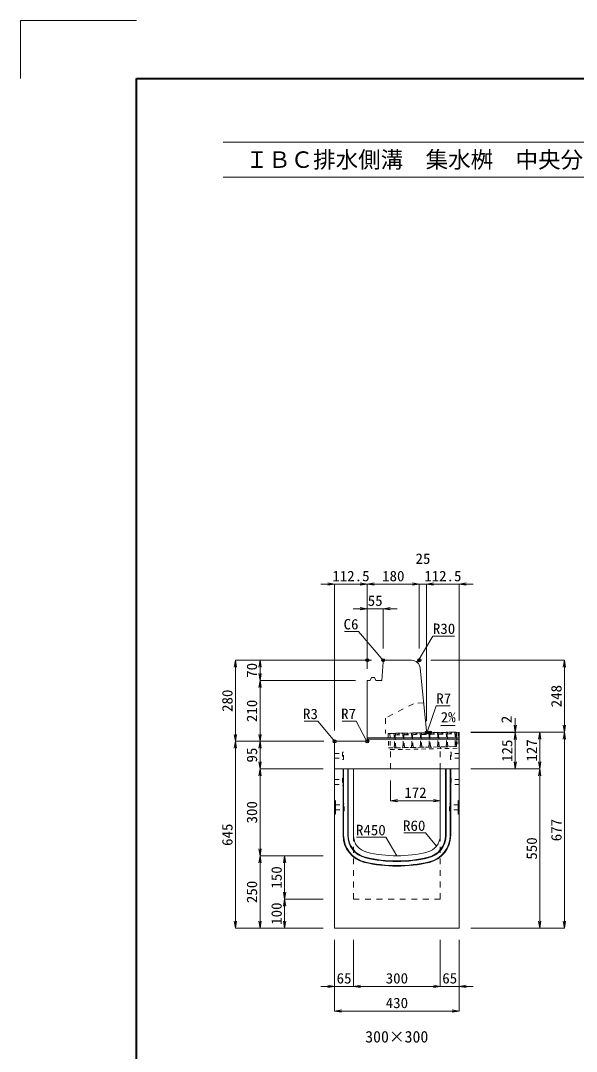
# Model space of a CAD drawing. Units: millimetres at full size; some dimension numbers follow another scale. Extents: x -18734 to 51600, y -18820 to 17820.
# Drawn here: x -18734 to -16814, y 7321 to 10880 of the extents above; entities that cross this region are included whole.
import ezdxf
from ezdxf.enums import TextEntityAlignment as Align

# ---------------------------------------------------------------- set-up
doc = ezdxf.new("R2010")
doc.units = ezdxf.units.MM
doc.header["$LTSCALE"] = 20
doc.header["$PDMODE"] = 32
doc.header["$PDSIZE"] = 10
doc.linetypes.add('USER1', pattern=[2, 1, -1])
doc.linetypes.add('USER2', pattern=[1.35, 0.75, -0.6])
for name, color, linetype, lineweight in [('Defpoints_2', 1, 'Continuous', 13), ('インサート', 3, 'USER2', 9), ('グレーチング', 7, 'USER2', 5), ('受枠', 3, 'USER2', 9), ('図枠', 7, 'Continuous', 5), ('寸法線', 7, 'Continuous', 13), ('引出線', 4, 'Continuous', 13), ('本体', 2, 'Continuous', 13), ('目地', 132, 'Continuous', 5)]:
    doc.layers.add(name, color=color, linetype=linetype, lineweight=lineweight)
doc.layers.add('作業エリア', color=11, linetype='Continuous')
doc.layers.add('文字', color=7, linetype='Continuous')
doc.styles.add('ＭＳ ゴシック', font='')
doc.styles.add('ＭＳ 明朝', font='')
doc.styles.get('ＭＳ ゴシック').set_extended_font_data('MS Gothic')
doc.styles.get('ＭＳ 明朝').set_extended_font_data('MS Mincho')

# ---------------------------------------------------------------- blocks, each defined once
blk = doc.blocks.new('open_arrow')
at = {"color": 0, "linetype": 'Continuous', "lineweight": -2}
blk.add_lwpolyline([(7.5, 1.25), (0, 0), (7.5, -1.25)], dxfattribs=at)

msp = doc.modelspace()

# ---------------------------------------------------------------- linework, layer by layer
at = {"layer": 'Defpoints_2'}
for p, q in [((-18734.44, 10880), (-18334.44, 10880)), ((-18734.44, 10680), (-18734.44, 10880)), ((-18734.44, 10880), (-18334.44, 10880)), ((-18734.44, 10680), (-18734.44, 10880))]:
    msp.add_line(p, q, dxfattribs=at)
at = {"layer": 'インサート'}
for p, q in [((-17649.44, 8350.08), (-17622.44, 8350.08)), ((-17649.44, 8350.08), (-17649.44, 8333.08)), ((-17649.44, 8333.08), (-17622.44, 8333.08)), ((-17619.44, 8354.08), (-17622.44, 8354.08)), ((-17622.44, 8354.08), (-17622.44, 8329.08)), ((-17622.44, 8329.08), (-17619.44, 8329.08)), ((-17619.44, 8329.08), (-17619.44, 8354.08)), ((-17249.44, 8354.08), (-17246.44, 8354.08)), ((-17249.44, 8329.08), (-17249.44, 8354.08)), ((-17246.44, 8329.08), (-17249.44, 8329.08)), ((-17246.44, 8354.08), (-17246.44, 8329.08)), ((-17219.44, 8350.08), (-17246.44, 8350.08)), ((-17219.44, 8333.08), (-17246.44, 8333.08)), ((-17219.44, 8350.08), (-17219.44, 8333.08)), ((-17649.44, 8260.08), (-17622.44, 8260.08)), ((-17649.44, 8260.08), (-17649.44, 8243.08)), ((-17619.44, 8264.08), (-17622.44, 8264.08)), ((-17622.44, 8264.08), (-17622.44, 8239.08)), ((-17619.44, 8239.08), (-17619.44, 8264.08)), ((-17249.44, 8264.08), (-17246.44, 8264.08)), ((-17249.44, 8239.08), (-17249.44, 8264.08)), ((-17246.44, 8264.08), (-17246.44, 8239.08)), ((-17219.44, 8260.08), (-17246.44, 8260.08)), ((-17219.44, 8260.08), (-17219.44, 8243.08)), ((-17649.44, 8243.08), (-17622.44, 8243.08)), ((-17622.44, 8239.08), (-17619.44, 8239.08)), ((-17246.44, 8239.08), (-17249.44, 8239.08)), ((-17219.44, 8243.08), (-17246.44, 8243.08)), ((-17646.24, 8172.08), (-17619.24, 8172.08)), ((-17646.24, 8172.08), (-17646.24, 8155.08)), ((-17646.24, 8155.08), (-17619.24, 8155.08)), ((-17616.24, 8176.08), (-17619.24, 8176.08)), ((-17619.24, 8176.08), (-17619.24, 8151.08)), ((-17619.24, 8151.08), (-17616.24, 8151.08)), ((-17616.24, 8151.08), (-17616.24, 8176.08)), ((-17252.64, 8176.08), (-17249.64, 8176.08)), ((-17252.64, 8151.08), (-17252.64, 8176.08)), ((-17249.64, 8151.08), (-17252.64, 8151.08)), ((-17249.64, 8176.08), (-17249.64, 8151.08)), ((-17222.64, 8172.08), (-17249.64, 8172.08)), ((-17222.64, 8155.08), (-17249.64, 8155.08)), ((-17222.64, 8172.08), (-17222.64, 8155.08))]:
    msp.add_line(p, q, dxfattribs=at)
at = {"layer": 'グレーチング'}
for p, q in [((-17444.51, 8419.07), (-17229.56, 8423.37)), ((-17439.39, 8413.18), (-17414.52, 8419.67)), ((-17439.39, 8413.18), (-17414.4, 8413.68)), ((-17409.4, 8413.78), (-17384.53, 8420.27)), ((-17409.4, 8413.78), (-17384.41, 8414.27)), ((-17379.41, 8414.37), (-17354.53, 8420.87)), ((-17379.41, 8414.37), (-17354.41, 8414.87)), ((-17349.41, 8414.97), (-17324.54, 8421.47)), ((-17349.41, 8414.97), (-17324.42, 8415.47)), ((-17319.42, 8415.57), (-17294.54, 8422.07)), ((-17319.42, 8415.57), (-17294.42, 8416.07)), ((-17289.42, 8416.17), (-17264.55, 8422.67)), ((-17289.42, 8416.17), (-17264.43, 8416.67)), ((-17259.43, 8416.77), (-17234.56, 8423.27)), ((-17259.43, 8416.77), (-17234.44, 8417.27)), ((-17443.51, 8369.08), (-17228.56, 8373.38))]:
    msp.add_line(p, q, dxfattribs=at)
for points in [[(-17444.51, 8419.07), (-17439.51, 8419.17), (-17439.39, 8413.18), (-17440.37, 8412.16), (-17439.65, 8376.16), (-17438.64, 8375.18), (-17438.52, 8369.18), (-17443.51, 8369.08), (-17443.63, 8375.08), (-17442.65, 8376.1), (-17443.37, 8412.1), (-17444.39, 8413.08)], [(-17414.52, 8419.67), (-17409.52, 8419.77), (-17409.4, 8413.78), (-17410.38, 8412.76), (-17409.66, 8376.76), (-17408.64, 8375.78), (-17408.52, 8369.78), (-17413.52, 8369.68), (-17413.64, 8375.68), (-17412.66, 8376.7), (-17413.38, 8412.7), (-17414.4, 8413.68)], [(-17384.53, 8420.27), (-17379.53, 8420.37), (-17379.41, 8414.37), (-17380.39, 8413.36), (-17379.67, 8377.36), (-17378.65, 8376.38), (-17378.53, 8370.38), (-17383.53, 8370.28), (-17383.65, 8376.28), (-17382.67, 8377.3), (-17383.39, 8413.3), (-17384.41, 8414.27)], [(-17354.53, 8420.87), (-17349.53, 8420.97), (-17349.41, 8414.97), (-17350.39, 8413.95), (-17349.67, 8377.96), (-17348.65, 8376.98), (-17348.53, 8370.98), (-17353.53, 8370.88), (-17353.65, 8376.88), (-17352.67, 8377.9), (-17353.39, 8413.9), (-17354.41, 8414.87)], [(-17324.54, 8421.47), (-17319.54, 8421.57), (-17319.42, 8415.57), (-17320.4, 8414.55), (-17319.68, 8378.56), (-17318.66, 8377.58), (-17318.54, 8371.58), (-17323.54, 8371.48), (-17323.66, 8377.48), (-17322.68, 8378.5), (-17323.4, 8414.49), (-17324.42, 8415.47)], [(-17294.54, 8422.07), (-17289.54, 8422.17), (-17289.42, 8416.17), (-17290.4, 8415.15), (-17289.68, 8379.16), (-17288.67, 8378.18), (-17288.55, 8372.18), (-17293.54, 8372.08), (-17293.66, 8378.08), (-17292.68, 8379.1), (-17293.4, 8415.09), (-17294.42, 8416.07)], [(-17264.55, 8422.67), (-17259.55, 8422.77), (-17259.43, 8416.77), (-17260.41, 8415.75), (-17259.69, 8379.76), (-17258.67, 8378.78), (-17258.55, 8372.78), (-17263.55, 8372.68), (-17263.67, 8378.68), (-17262.69, 8379.7), (-17263.41, 8415.69), (-17264.43, 8416.67)], [(-17234.56, 8423.27), (-17229.56, 8423.37), (-17229.44, 8417.37), (-17230.42, 8416.35), (-17229.7, 8380.36), (-17228.68, 8379.38), (-17228.56, 8373.38), (-17233.56, 8373.28), (-17233.68, 8379.28), (-17232.7, 8380.3), (-17233.42, 8416.29), (-17234.44, 8417.27)]]:
    msp.add_lwpolyline(points, close=True, dxfattribs=at)
at = {"layer": '作業エリア'}
for p in [(-17536.94, 8671.58), (-17481.94, 8671.58), (-17356.94, 8671.58), (-17331.94, 8421.58), (-17319.44, 8421.58), (-17649.44, 8391.58), (-17536.94, 8391.58)]:
    msp.add_point(p, dxfattribs=at)
at = {"layer": '受枠'}
for p, q in [((-17464.51, 8418.67), (-17221.56, 8423.53)), ((-17464.51, 8418.67), (-17463.51, 8368.68)), ((-17458.51, 8418.79), (-17457.39, 8362.81)), ((-17227.56, 8423.41), (-17226.56, 8373.42)), ((-17221.56, 8423.53), (-17220.44, 8367.54)), ((-17463.51, 8368.68), (-17226.56, 8373.42)), ((-17457.39, 8362.81), (-17220.44, 8367.54)), ((-17283.55, 8372.28), (-17283.43, 8366.28))]:
    msp.add_line(p, q, dxfattribs=at)
at = {"layer": '図枠', "lineweight": 40}
for p, q in [((-18334.44, 5140), (-18334.44, 10680)), ((-18334.44, 10680), (-10534.44, 10680))]:
    msp.add_line(p, q, dxfattribs=at)
at = {"layer": '図枠', "lineweight": 13}
for p, q in [((-18034.44, 10460), (-10834.44, 10460)), ((-18034.44, 10340), (-10834.44, 10340))]:
    msp.add_line(p, q, dxfattribs=at)
at = {"layer": '寸法線'}
for p, q in [((-17697.44, 8934.27), (-17536.94, 8934.27)), ((-17649.44, 8428.58), (-17649.44, 8934.27)), ((-17536.94, 8934.27), (-17356.94, 8934.27)), ((-17536.94, 8641.58), (-17536.94, 8934.27)), ((-17536.94, 8641.58), (-17536.94, 8934.27)), ((-17404.94, 8934.27), (-17283.94, 8934.27)), ((-17356.94, 8711.58), (-17356.94, 8934.27)), ((-17356.94, 8711.58), (-17356.94, 8934.27)), ((-17331.94, 8461.58), (-17331.94, 8934.27)), ((-17331.94, 8934.27), (-17171.44, 8934.27)), ((-17331.94, 8461.58), (-17331.94, 8934.27)), ((-17219.44, 8463.58), (-17219.44, 8934.27)), ((-17584.94, 8849.27), (-17433.94, 8849.27)), ((-17536.94, 8641.58), (-17536.94, 8849.27)), ((-17481.94, 8711.58), (-17481.94, 8849.27)), ((-17992.38, 8671.58), (-17992.38, 8391.58)), ((-17521.94, 8671.58), (-17992.38, 8671.58)), ((-17907.38, 8671.58), (-17907.38, 8601.58)), ((-17521.94, 8671.58), (-17907.38, 8671.58)), ((-17316.94, 8671.58), (-16855.66, 8671.58)), ((-16855.66, 8423.58), (-16855.66, 8671.58)), ((-17576.94, 8601.58), (-17907.38, 8601.58)), ((-17907.38, 8601.58), (-17907.38, 8391.58)), ((-17576.94, 8601.58), (-17907.38, 8601.58)), ((-17025.66, 8471.58), (-17025.66, 8373.58)), ((-17179.44, 8423.58), (-17025.66, 8423.58)), ((-17179.44, 8423.58), (-16940.66, 8423.58)), ((-17179.44, 8423.58), (-16855.66, 8423.58)), ((-17179.44, 8423.58), (-16855.66, 8423.58)), ((-17179.44, 8421.58), (-17025.66, 8421.58)), ((-17179.44, 8421.58), (-17025.66, 8421.58)), ((-17025.66, 8421.58), (-17025.66, 8296.58)), ((-16940.66, 8423.58), (-16940.66, 8296.58)), ((-16855.66, 8423.58), (-16855.66, 7746.58)), ((-17686.44, 8391.58), (-17992.38, 8391.58)), ((-17992.38, 7746.58), (-17992.38, 8391.58)), ((-17686.44, 8391.58), (-17992.38, 8391.58)), ((-17907.38, 8391.58), (-17907.38, 8296.58)), ((-17686.44, 8391.58), (-17907.38, 8391.58)), ((-17689.44, 8391.58), (-17907.38, 8391.58)), ((-17689.44, 8296.58), (-17907.38, 8296.58)), ((-17907.38, 8296.58), (-17907.38, 7996.58)), ((-17689.44, 8296.58), (-17907.38, 8296.58)), ((-17179.44, 8296.58), (-17025.66, 8296.58)), ((-17179.44, 8296.58), (-16940.66, 8296.58)), ((-17179.44, 8296.58), (-16940.66, 8296.58)), ((-16940.66, 8296.58), (-16940.66, 7746.58)), ((-17456.44, 8256.58), (-17456.44, 8186.35)), ((-17456.44, 8186.35), (-17284.44, 8186.35)), ((-17689.44, 7996.58), (-17907.38, 7996.58)), ((-17907.38, 7746.58), (-17907.38, 7996.58)), ((-17689.44, 7996.58), (-17907.38, 7996.58)), ((-17822.38, 7996.58), (-17822.38, 7846.58)), ((-17689.44, 7996.58), (-17822.38, 7996.58)), ((-17689.44, 7846.58), (-17822.38, 7846.58)), ((-17822.38, 7846.58), (-17822.38, 7746.58)), ((-17689.44, 7846.58), (-17822.38, 7846.58)), ((-17689.44, 7746.58), (-17992.38, 7746.58)), ((-17689.44, 7746.58), (-17907.38, 7746.58)), ((-17689.44, 7746.58), (-17822.38, 7746.58)), ((-17179.44, 7746.58), (-16940.66, 7746.58)), ((-17179.44, 7746.58), (-16855.66, 7746.58)), ((-17649.44, 7706.58), (-17649.44, 7545.42)), ((-17649.44, 7706.58), (-17649.44, 7460.42)), ((-17584.44, 7706.58), (-17584.44, 7545.42)), ((-17584.44, 7706.58), (-17584.44, 7545.42)), ((-17284.44, 7706.58), (-17284.44, 7545.42)), ((-17284.44, 7706.58), (-17284.44, 7545.42)), ((-17219.44, 7706.58), (-17219.44, 7545.42)), ((-17219.44, 7706.58), (-17219.44, 7460.42)), ((-17697.44, 7545.42), (-17536.44, 7545.42)), ((-17584.44, 7545.42), (-17284.44, 7545.42)), ((-17332.44, 7545.42), (-17171.44, 7545.42)), ((-17649.44, 7460.42), (-17219.44, 7460.42))]:
    msp.add_line(p, q, dxfattribs=at)
at = {"layer": '引出線'}
for points in [[(-17479.15, 8668.58), (-17567.17, 8770.75), (-17615.52, 8770.75)], [(-17363.96, 8663.82), (-17310.11, 8755.21), (-17235.44, 8755.21)], [(-17330.3, 8423.39), (-17298.36, 8514.16), (-17250.43, 8514.16)], [(-17648.56, 8390.7), (-17707.28, 8461.06), (-17755.01, 8461.06)], [(-17538.99, 8393.63), (-17575.69, 8461.06), (-17623.62, 8461.06)], [(-17282.32, 8445.7), (-17233.61, 8446.67), (-17282.35, 8445.7)], [(-17434.44, 7996.58), (-17472.95, 8060.12), (-17573.96, 8060.12)], [(-17297.37, 8029.89), (-17335.96, 8075.29), (-17410.63, 8075.29)]]:
    msp.add_lwpolyline(points, dxfattribs=at)
at = {"layer": '本体'}
for p, q in [((-17486.94, 8601.58), (-17482.37, 8665.59)), ((-17482.37, 8665.59), (-17475.94, 8671.58)), ((-17475.94, 8671.58), (-17384.09, 8671.58)), ((-17354.24, 8644.56), (-17332.57, 8427.88)), ((-17536.94, 8601.58), (-17536.94, 8398.58)), ((-17536.94, 8601.58), (-17526.94, 8601.58)), ((-17526.94, 8601.58), (-17521.94, 8611.58)), ((-17521.94, 8611.58), (-17511.94, 8611.58)), ((-17511.94, 8611.58), (-17506.94, 8601.58)), ((-17506.94, 8601.58), (-17486.94, 8601.58)), ((-17319.44, 8421.58), (-17325.6, 8421.58)), ((-17219.44, 8423.58), (-17319.44, 8421.58)), ((-17219.44, 8423.58), (-17219.44, 8296.58)), ((-17649.44, 8388.58), (-17649.44, 8296.58)), ((-17543.94, 8391.58), (-17646.44, 8391.58)), ((-17649.44, 8296.58), (-17649.44, 7746.58)), ((-17649.44, 8296.58), (-17584.44, 8296.58)), ((-17649.44, 8296.58), (-17219.44, 8296.58)), ((-17584.44, 8296.58), (-17584.44, 8067.1)), ((-17284.44, 8296.58), (-17219.44, 8296.58)), ((-17284.44, 8296.58), (-17284.44, 8067.1)), ((-17219.44, 8296.58), (-17219.44, 7746.58)), ((-17649.44, 7746.58), (-17219.44, 7746.58))]:
    msp.add_line(p, q, dxfattribs=at)
at = {"layer": '本体', "linetype": 'USER1'}
for p, q in [((-17376.94, 8521.58), (-17473.94, 8471.58)), ((-17342.24, 8524.58), (-17376.94, 8521.58)), ((-17473.94, 8471.58), (-17473.94, 8418.49)), ((-17319.44, 8421.58), (-17473.94, 8418.49)), ((-17456.44, 8296.58), (-17456.44, 8368.83)), ((-17284.44, 8296.58), (-17284.44, 8372.27))]:
    msp.add_line(p, q, dxfattribs=at)
at = {"layer": '本体', "lineweight": 9}
for p, q in [((-17649.44, 8188.08), (-17646.24, 8186.08)), ((-17646.24, 8186.08), (-17646.24, 8141.08)), ((-17219.44, 8188.08), (-17222.64, 8186.08)), ((-17222.64, 8186.08), (-17222.64, 8141.08)), ((-17646.24, 8141.08), (-17649.44, 8139.08)), ((-17222.64, 8141.08), (-17219.44, 8139.08))]:
    msp.add_line(p, q, dxfattribs=at)
at = {"layer": '本体', "linetype": 'USER1', "lineweight": 15}
for p, q in [((-17584.44, 8067.1), (-17584.44, 7846.58)), ((-17284.44, 8067.1), (-17284.44, 7846.58)), ((-17584.44, 7846.58), (-17284.44, 7846.58))]:
    msp.add_line(p, q, dxfattribs=at)
at = {"layer": '本体'}
for centre, radius, start, end in [((-17384.09, 8641.58), 30, 5.71059, 90), ((-17325.6, 8428.58), 7, 185.71059, 270), ((-17646.44, 8388.58), 3, 90, 180), ((-17543.94, 8398.58), 7, 270, 0), ((-17524.44, 8067.1), 60, 180, 256.65764), ((-17344.44, 8067.1), 60, 283.34236, 0), ((-17434.44, 8446.58), 450, 256.65764, 283.34236)]:
    msp.add_arc(centre, radius, start, end, dxfattribs=at)
at = {"layer": '目地'}
for p, q in [((-17219.44, 8403.58), (-17536.94, 8403.58)), ((-17219.44, 8399.58), (-17536.94, 8399.58)), ((-17620.44, 8296.58), (-17620.44, 8067.1)), ((-17618.44, 8296.58), (-17618.44, 8067.1)), ((-17604.44, 8296.58), (-17604.44, 8067.1)), ((-17602.44, 8296.58), (-17602.44, 8067.1)), ((-17266.44, 8067.1), (-17266.44, 8296.58)), ((-17264.44, 8067.1), (-17264.44, 8296.58)), ((-17250.44, 8067.1), (-17250.44, 8296.58)), ((-17248.44, 8067.1), (-17248.44, 8296.58))]:
    msp.add_line(p, q, dxfattribs=at)
for centre, radius, start, end in [((-17524.44, 8067.1), 96, 180, 256.65764), ((-17524.44, 8067.1), 94, 180, 256.65764), ((-17524.44, 8067.1), 80, 180, 256.65764), ((-17524.44, 8067.1), 78, 180, 256.65764), ((-17344.44, 8067.1), 78, 283.34236, 0), ((-17344.44, 8067.1), 80, 283.34236, 0), ((-17344.44, 8067.1), 94, 283.34236, 0), ((-17344.44, 8067.1), 96, 283.34236, 0), ((-17434.44, 8446.58), 486, 256.65764, 283.34236), ((-17434.44, 8446.58), 484, 256.65764, 283.34236), ((-17434.44, 8446.58), 470, 256.65764, 283.34236), ((-17434.44, 8446.58), 468, 256.65764, 283.34236)]:
    msp.add_arc(centre, radius, start, end, dxfattribs=at)

# ---------------------------------------------------------------- block references
at = {"layer": '寸法線', "xscale": 3.2, "yscale": 3.2}
for p, rotation in [((-17649.44, 8934.27), 180), ((-17536.94, 8934.27), 180), ((-17356.94, 8934.27), 180), ((-17356.94, 8934.27), 180), ((-17536.94, 8849.27), 180), ((-17992.38, 8671.58), 270), ((-17907.38, 8671.58), 270), ((-16855.66, 8671.58), 270), ((-17907.38, 8601.58), 90), ((-17907.38, 8601.58), 270), ((-17025.66, 8423.58), 90), ((-16855.66, 8423.58), 90), ((-17992.38, 8391.58), 90), ((-17907.38, 8391.58), 90), ((-17025.66, 8421.58), 270), ((-17025.66, 8421.58), 270), ((-16940.66, 8423.58), 270), ((-16855.66, 8423.58), 270), ((-17992.38, 8391.58), 270), ((-17907.38, 8391.58), 270), ((-17907.38, 8296.58), 90), ((-17907.38, 8296.58), 270), ((-17025.66, 8296.58), 90), ((-16940.66, 8296.58), 90), ((-16940.66, 8296.58), 270), ((-17284.44, 8186.35), 180), ((-17907.38, 7996.58), 90), ((-17907.38, 7996.58), 270), ((-17822.38, 7996.58), 270), ((-17822.38, 7846.58), 90), ((-17822.38, 7846.58), 270), ((-17992.38, 7746.58), 90), ((-17907.38, 7746.58), 90), ((-17822.38, 7746.58), 90), ((-16940.66, 7746.58), 90), ((-16855.66, 7746.58), 90), ((-17649.44, 7545.42), 180), ((-17284.44, 7545.42), 180), ((-17284.44, 7545.42), 180), ((-17219.44, 7460.42), 180)]:
    msp.add_blockref('open_arrow', p, dxfattribs=dict(at, rotation=rotation))
for p in [(-17536.94, 8934.27), (-17331.94, 8934.27), (-17331.94, 8934.27), (-17219.44, 8934.27), (-17481.94, 8849.27), (-17456.44, 8186.35), (-17584.44, 7545.42), (-17584.44, 7545.42), (-17219.44, 7545.42), (-17649.44, 7460.42)]:
    msp.add_blockref('open_arrow', p, dxfattribs=at)
at = {"layer": '引出線'}
for p, xscale, yscale, rotation in [((-17479.15, 8668.58), 0.16, 0.16, 130.7), ((-17363.96, 8663.82), 0.16, 0.16, 59.5), ((-17282.32, 8445.7), 0.16, 0.16, 1.1), ((-17330.3, 8423.39), 0.16, 0.16, 70.6), ((-17648.56, 8390.7), 0.16, 0.16, 129.8), ((-17538.99, 8393.63), 0.16, 0.16, 118.6), ((-17297.37, 8029.89), 0.133, 0.133, 130.4), ((-17434.44, 7996.58), 0.133, 0.133, 121.2)]:
    msp.add_blockref('open_arrow', p, dxfattribs=dict(at, xscale=xscale, yscale=yscale, rotation=rotation))

# ---------------------------------------------------------------- texts
at = {"layer": '図枠', "style": 'ＭＳ ゴシック'}
msp.add_text('\u3000ＩＢＣ排水側溝\u3000集水桝\u3000中央分離帯用Ｃ\u3000防草タイプ\u3000３００型\u3000断面図', height=56.96, dxfattribs=at).set_placement((-18034.44, 10400), align=Align.MIDDLE_LEFT)
at = {"layer": '寸法線', "style": 'ＭＳ 明朝', "width": 1.05}
for s, p in [('25', (-17344.44, 9022.27)), ('112.5', (-17593.19, 8962.27)), ('180', (-17446.94, 8962.27)), ('112.5', (-17275.69, 8962.27)), ('55', (-17509.44, 8877.27)), ('172', (-17370.44, 8214.35)), ('65', (-17616.94, 7573.42)), ('300', (-17434.44, 7573.42)), ('65', (-17251.94, 7573.42)), ('430', (-17434.44, 7488.42))]:
    msp.add_text(s, height=36.03, dxfattribs=at).set_placement(p, align=Align.MIDDLE_CENTER)
for s, p in [('70', (-17935.38, 8636.58)), ('248', (-16883.66, 8547.58)), ('280', (-18020.38, 8531.58)), ('210', (-17935.38, 8496.58)), ('2', (-17055.66, 8466.91)), ('95', (-17935.38, 8344.08)), ('125', (-17053.66, 8359.08)), ('127', (-16968.66, 8360.08)), ('300', (-17935.38, 8146.58)), ('677', (-16883.66, 8085.08)), ('645', (-18020.38, 8069.08)), ('550', (-16968.66, 8021.58)), ('150', (-17850.38, 7921.58)), ('250', (-17935.38, 7871.58)), ('100', (-17850.38, 7796.58))]:
    msp.add_text(s, height=36.03, rotation=90, dxfattribs=at).set_placement(p, align=Align.MIDDLE_CENTER)
at = {"layer": '引出線', "style": 'ＭＳ 明朝', "width": 1.05}
for s, p in [('C6', (-17567.17, 8813.95)), ('R3', (-17707.28, 8504.26)), ('R7', (-17575.69, 8504.26)), ('R60', (-17335.96, 8118.49)), ('R450', (-17472.95, 8103.32))]:
    msp.add_text(s, height=36.03, dxfattribs=at).set_placement(p, align=Align.TOP_RIGHT)
for s, p in [('R30', (-17310.11, 8798.41)), ('R7', (-17298.36, 8557.36))]:
    msp.add_text(s, height=36.03, dxfattribs=at).set_placement(p, align=Align.TOP_LEFT)
msp.add_text('2%', height=36.03, rotation=1.146, dxfattribs=at).set_placement((-17283.29, 8492.59), align=Align.TOP_LEFT)
at = {"layer": '文字', "style": 'ＭＳ 明朝'}
msp.add_text('300×300', height=40.03, dxfattribs=at).set_placement((-17434.92, 7371.6), align=Align.MIDDLE_CENTER)

doc.saveas('drawing.dxf')
